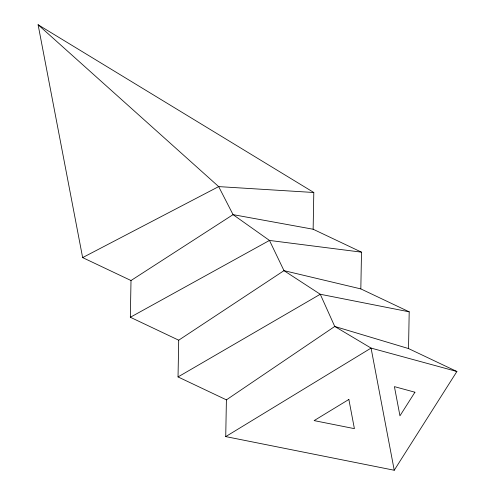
<?xml version="1.0" encoding="UTF-8"?>
<svg xmlns="http://www.w3.org/2000/svg" width="495" height="495" viewBox="0 0 495 495"><rect width="100%" height="100%" fill="white"/><g stroke="black" fill="none" stroke-linecap="round" stroke-linejoin="round"><path stroke-width="0.74" d="M360.83 288.901L283.988 270.647L178.707 340.195L130.34 317.264L131.008 280.529L233.058 214.638L313.137 229.235L361.505 252.165L360.83 288.901L409.198 311.831L408.53 348.567L456.897 371.498L394.237 470.25L225.732 436.596L226.401 399.861L334.744 326.453L408.53 348.567M226.401 399.861L178.033 376.93L178.707 340.195M313.137 229.235L313.805 192.499L38.103 24.75L82.64 257.598L131.008 280.529M225.732 436.596L371.071 348.084L456.897 371.498M178.033 376.93L320.265 294.259L409.198 311.831M130.34 317.264L269.466 240.434L361.505 252.165M82.64 257.598L218.666 186.603L313.805 192.499M38.103 24.75L218.666 186.603L233.058 214.638L269.466 240.434L283.988 270.647L320.265 294.259L334.744 326.453L371.071 348.084L394.237 470.25M414.928 392.219L399.954 415.819L394.416 386.626L414.928 392.219M348.864 399.453L314.127 420.608L354.401 428.651L348.864 399.453"/></g></svg>
